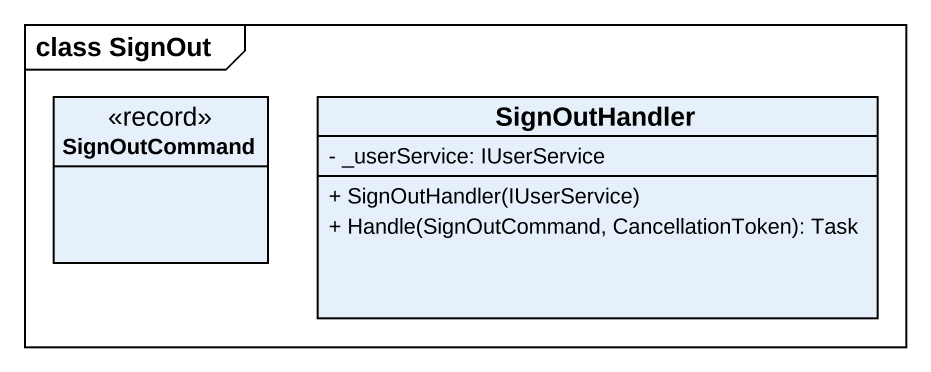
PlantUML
@startuml
mainframe class SignOut
hide circle
hide empty members
skinparam classAttributeIconSize 0
class SignOutCommand <<record>>
class SignOutHandler {
  - _userService: IUserService
  + SignOutHandler(IUserService)
  + Handle(SignOutCommand, CancellationToken): Task
}
@enduml
